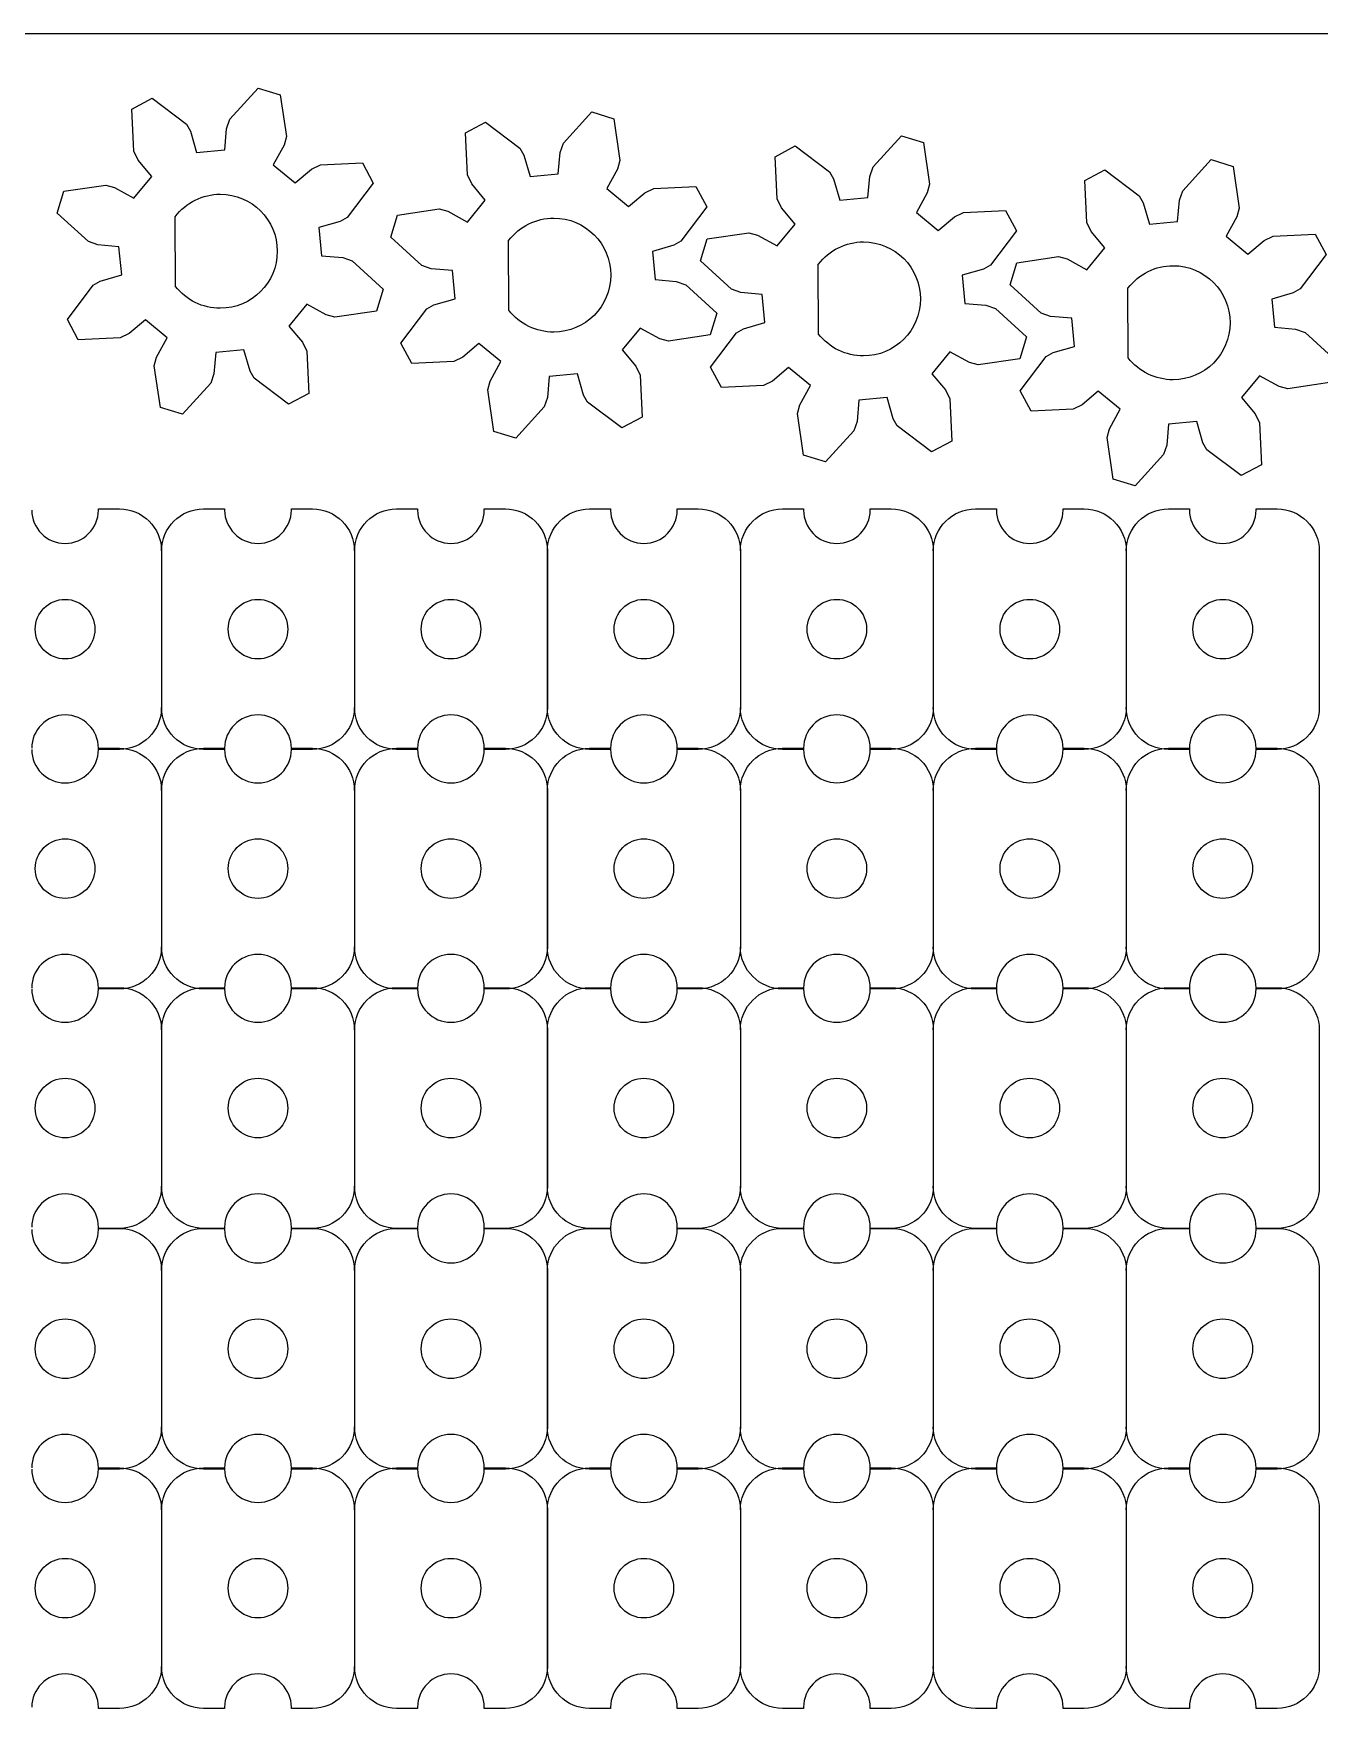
# Model space of a CAD drawing. Header units: millimetres. Extents: x 0 to 610, y -305 to 0.
# Drawn here: x 49.6 to 103.6, y -70.3 to 0 of the extents above; entities that cross this region are included whole.
import ezdxf

# ---------------------------------------------------------------- set-up
doc = ezdxf.new("R2010")
doc.units = ezdxf.units.MM
doc.layers.add('Cuts', color=1, linetype='Continuous', lineweight=25, true_color=0xff0000)
doc.layers.add('laser bed referance', color=3, linetype='Continuous', lineweight=25, true_color=0x00ff00)

msp = doc.modelspace()

# ---------------------------------------------------------------- linework, layer by layer
at = {"layer": 'Cuts', "color": 1, "lineweight": 25, "true_color": 0xff0000}
for points in [[(55.825, -15.982), (54.904, -15.7), (54.643, -13.949), (54.743, -13.586), (55.193, -12.767), (54.277, -12.011), (53.594, -12.585), (53.218, -12.768), (51.452, -12.851), (51, -12), (52.087, -10.56), (52.382, -10.391), (53.279, -10.131), (53.165, -8.948), (52.276, -8.871), (51.882, -8.734), (50.574, -7.545), (50.856, -6.624), (52.607, -6.364), (52.971, -6.462), (53.789, -6.913), (54.544, -5.996), (53.971, -5.314), (53.789, -4.937), (53.705, -3.172), (54.557, -2.72), (55.997, -3.806), (56.165, -4.1), (56.425, -4.997), (57.608, -4.885), (57.685, -3.997), (57.822, -3.601), (59.012, -2.293), (59.932, -2.576), (60.192, -4.326), (60.094, -4.69), (59.643, -5.508), (60.56, -6.264), (61.243, -5.69), (61.619, -5.508), (63.385, -5.425), (63.836, -6.276), (62.75, -7.716), (62.455, -7.885), (61.558, -8.144), (61.671, -9.328), (62.56, -9.405), (62.955, -9.542), (64.262, -10.731), (63.98, -11.653), (62.229, -11.912), (61.866, -11.813), (61.048, -11.363), (60.292, -12.279), (60.865, -12.961), (61.047, -13.338), (61.131, -15.104), (60.28, -15.555), (58.839, -14.47), (58.671, -14.175), (58.412, -13.277), (57.228, -13.39), (57.152, -14.279), (57.014, -14.674), (55.825, -15.982), (55.825, -15.982)], [(69.825, -16.982), (68.904, -16.7), (68.643, -14.949), (68.743, -14.586), (69.193, -13.767), (68.277, -13.011), (67.594, -13.585), (67.218, -13.768), (65.452, -13.851), (65, -13), (66.087, -11.56), (66.382, -11.391), (67.279, -11.131), (67.165, -9.948), (66.276, -9.871), (65.882, -9.734), (64.574, -8.545), (64.856, -7.624), (66.607, -7.364), (66.971, -7.462), (67.789, -7.913), (68.544, -6.996), (67.971, -6.314), (67.789, -5.937), (67.705, -4.172), (68.557, -3.72), (69.997, -4.806), (70.165, -5.1), (70.425, -5.997), (71.608, -5.885), (71.685, -4.997), (71.822, -4.601), (73.012, -3.293), (73.932, -3.576), (74.192, -5.326), (74.094, -5.69), (73.643, -6.508), (74.56, -7.264), (75.243, -6.69), (75.619, -6.508), (77.385, -6.425), (77.836, -7.276), (76.75, -8.716), (76.455, -8.885), (75.558, -9.144), (75.671, -10.328), (76.56, -10.405), (76.955, -10.542), (78.262, -11.731), (77.98, -12.653), (76.229, -12.912), (75.866, -12.813), (75.048, -12.363), (74.292, -13.279), (74.865, -13.961), (75.047, -14.338), (75.131, -16.104), (74.28, -16.555), (72.839, -15.47), (72.671, -15.175), (72.412, -14.277), (71.228, -14.39), (71.152, -15.279), (71.014, -15.674), (69.825, -16.982), (69.825, -16.982)], [(82.825, -17.982), (81.904, -17.7), (81.643, -15.949), (81.743, -15.586), (82.193, -14.767), (81.277, -14.011), (80.594, -14.585), (80.218, -14.768), (78.452, -14.851), (78, -14), (79.087, -12.56), (79.382, -12.391), (80.279, -12.131), (80.165, -10.948), (79.276, -10.871), (78.882, -10.734), (77.574, -9.545), (77.856, -8.624), (79.607, -8.364), (79.971, -8.462), (80.789, -8.913), (81.544, -7.996), (80.971, -7.314), (80.789, -6.937), (80.705, -5.172), (81.557, -4.72), (82.997, -5.806), (83.165, -6.1), (83.425, -6.997), (84.608, -6.885), (84.685, -5.997), (84.822, -5.601), (86.012, -4.293), (86.932, -4.576), (87.192, -6.326), (87.094, -6.69), (86.643, -7.508), (87.56, -8.264), (88.243, -7.69), (88.619, -7.508), (90.385, -7.425), (90.836, -8.276), (89.75, -9.716), (89.455, -9.885), (88.558, -10.144), (88.671, -11.328), (89.56, -11.405), (89.955, -11.542), (91.262, -12.731), (90.98, -13.653), (89.229, -13.912), (88.866, -13.813), (88.048, -13.363), (87.292, -14.279), (87.865, -14.961), (88.047, -15.338), (88.131, -17.104), (87.28, -17.555), (85.839, -16.47), (85.671, -16.175), (85.412, -15.277), (84.228, -15.39), (84.152, -16.279), (84.014, -16.674), (82.825, -17.982), (82.825, -17.982)], [(95.825, -18.982), (94.904, -18.7), (94.643, -16.949), (94.743, -16.586), (95.193, -15.767), (94.277, -15.011), (93.594, -15.585), (93.218, -15.768), (91.452, -15.851), (91, -15), (92.087, -13.56), (92.382, -13.391), (93.279, -13.131), (93.165, -11.948), (92.276, -11.871), (91.882, -11.734), (90.574, -10.545), (90.856, -9.624), (92.607, -9.364), (92.971, -9.462), (93.789, -9.913), (94.544, -8.996), (93.971, -8.314), (93.789, -7.937), (93.705, -6.172), (94.557, -5.72), (95.997, -6.806), (96.165, -7.1), (96.425, -7.997), (97.608, -7.885), (97.685, -6.997), (97.822, -6.601), (99.012, -5.293), (99.932, -5.576), (100.192, -7.326), (100.094, -7.69), (99.643, -8.508), (100.56, -9.264), (101.243, -8.69), (101.619, -8.508), (103.385, -8.425), (103.836, -9.276), (102.75, -10.716), (102.455, -10.885), (101.558, -11.144), (101.671, -12.328), (102.56, -12.405), (102.955, -12.542), (104.262, -13.731)], [(55.531, -10.612), (55.523, -7.692)], [(69.531, -11.612), (69.523, -8.692)], [(82.531, -12.612), (82.523, -9.692)], [(95.531, -13.612), (95.523, -10.692)], [(103.98, -14.653), (102.229, -14.912), (101.866, -14.813), (101.048, -14.363), (100.292, -15.279), (100.865, -15.961), (101.047, -16.338), (101.131, -18.104), (100.28, -18.555), (98.839, -17.47), (98.671, -17.175), (98.412, -16.277), (97.228, -16.39), (97.152, -17.279), (97.014, -17.674), (95.825, -18.982), (95.825, -18.982)], [(52.301, -19.999), (52.301, -19.95), (53.185, -19.95)], [(56.718, -19.95), (57.601, -19.95), (57.601, -19.999)], [(60.401, -19.999), (60.401, -19.95), (61.285, -19.95)], [(64.818, -19.95), (65.701, -19.95), (65.701, -19.999)], [(68.502, -19.999), (68.502, -19.95), (69.385, -19.95)], [(72.917, -19.95), (73.8, -19.95), (73.8, -19.999)], [(76.601, -19.999), (76.601, -19.95), (77.484, -19.95)], [(81.017, -19.949), (81.901, -19.949), (81.901, -19.999)], [(84.701, -19.999), (84.701, -19.949), (85.585, -19.949)], [(89.118, -19.949), (90.001, -19.949), (90.001, -19.999)], [(92.801, -19.999), (92.801, -19.949), (93.685, -19.949)], [(97.218, -19.949), (98.101, -19.949), (98.101, -19.999)], [(100.901, -19.999), (100.901, -19.949), (101.785, -19.949)], [(54.951, -21.716), (54.951, -28.282)], [(63.052, -21.716), (63.052, -28.282)], [(71.151, -21.716), (71.151, -28.282)], [(71.151, -28.282), (71.151, -21.716)], [(79.251, -21.716), (79.251, -28.282)], [(87.351, -21.716), (87.351, -28.281)], [(95.451, -21.716), (95.451, -28.281)], [(103.551, -21.716), (103.551, -28.281)], [(53.185, -30.049), (52.301, -30.049), (52.301, -29.999)], [(52.301, -30.049), (52.301, -29.999), (53.185, -29.999)], [(57.601, -29.999), (57.601, -30.049), (56.718, -30.049)], [(56.718, -29.999), (57.601, -29.999), (57.601, -30.049)], [(61.285, -30.049), (60.401, -30.049), (60.401, -29.999)], [(60.401, -30.049), (60.401, -29.999), (61.285, -29.999)], [(65.701, -29.999), (65.701, -30.049), (64.818, -30.049)], [(64.818, -29.999), (65.701, -29.999), (65.701, -30.049)], [(69.385, -30.049), (68.502, -30.049), (68.502, -29.999)], [(68.502, -30.049), (68.502, -29.999), (69.385, -29.999)], [(73.8, -29.999), (73.8, -30.049), (72.917, -30.049)], [(72.917, -29.999), (73.8, -29.999), (73.8, -30.049)], [(77.484, -30.049), (76.601, -30.049), (76.601, -29.999)], [(76.601, -30.049), (76.601, -29.999), (77.484, -29.999)], [(81.901, -29.999), (81.901, -30.049), (81.017, -30.049)], [(81.017, -29.999), (81.901, -29.999), (81.901, -30.049)], [(85.585, -30.049), (84.701, -30.049), (84.701, -29.999)], [(84.701, -30.049), (84.701, -29.999), (85.585, -29.999)], [(90.001, -29.999), (90.001, -30.049), (89.118, -30.049)], [(89.118, -29.999), (90.001, -29.999), (90.001, -30.049)], [(93.685, -30.049), (92.801, -30.049), (92.801, -29.999)], [(92.801, -30.049), (92.801, -29.999), (93.685, -29.999)], [(98.101, -29.999), (98.101, -30.049), (97.218, -30.049)], [(97.218, -29.999), (98.101, -29.999), (98.101, -30.049)], [(101.785, -30.049), (100.901, -30.049), (100.901, -29.999)], [(100.901, -30.049), (100.901, -29.999), (101.785, -29.999)], [(54.951, -31.766), (54.951, -38.331)], [(63.052, -31.766), (63.052, -38.331)], [(71.151, -38.331), (71.151, -31.766)], [(71.151, -31.766), (71.151, -38.331)], [(79.251, -31.766), (79.251, -38.331)], [(87.351, -31.765), (87.351, -38.331)], [(95.451, -31.765), (95.451, -38.331)], [(103.551, -31.765), (103.551, -38.331)], [(53.185, -40.098), (52.301, -40.098), (52.301, -40.049)], [(52.301, -40.098), (52.301, -40.049), (53.185, -40.049)], [(57.601, -40.049), (57.601, -40.098), (56.718, -40.098)], [(56.718, -40.049), (57.601, -40.049), (57.601, -40.098)], [(61.285, -40.098), (60.401, -40.098), (60.401, -40.049)], [(60.401, -40.098), (60.401, -40.049), (61.285, -40.049)], [(65.701, -40.049), (65.701, -40.098), (64.818, -40.098)], [(64.818, -40.049), (65.701, -40.049), (65.701, -40.098)], [(69.385, -40.098), (68.502, -40.098), (68.502, -40.049)], [(68.502, -40.098), (68.502, -40.049), (69.385, -40.049)], [(73.8, -40.049), (73.8, -40.098), (72.917, -40.098)], [(72.917, -40.049), (73.8, -40.049), (73.8, -40.098)], [(77.484, -40.098), (76.601, -40.098), (76.601, -40.049)], [(76.601, -40.098), (76.601, -40.049), (77.484, -40.049)], [(81.901, -40.048), (81.901, -40.098), (81.017, -40.098)], [(81.017, -40.048), (81.901, -40.048), (81.901, -40.098)], [(85.585, -40.098), (84.701, -40.098), (84.701, -40.048)], [(84.701, -40.098), (84.701, -40.048), (85.585, -40.048)], [(90.001, -40.048), (90.001, -40.098), (89.118, -40.098)], [(89.118, -40.048), (90.001, -40.048), (90.001, -40.098)], [(93.685, -40.098), (92.801, -40.098), (92.801, -40.048)], [(92.801, -40.098), (92.801, -40.048), (93.685, -40.048)], [(98.101, -40.048), (98.101, -40.098), (97.218, -40.098)], [(97.218, -40.048), (98.101, -40.048), (98.101, -40.098)], [(101.785, -40.098), (100.901, -40.098), (100.901, -40.048)], [(100.901, -40.098), (100.901, -40.048), (101.785, -40.048)], [(54.951, -41.815), (54.951, -48.381)], [(63.052, -41.815), (63.052, -48.381)], [(71.151, -41.815), (71.151, -48.381)], [(71.151, -48.381), (71.151, -41.815)], [(79.251, -41.815), (79.251, -48.381)], [(87.351, -41.815), (87.351, -48.381)], [(95.451, -41.815), (95.451, -48.381)], [(103.551, -41.815), (103.551, -48.381)], [(53.185, -50.148), (52.301, -50.148), (52.301, -50.098)], [(52.301, -50.198), (52.301, -50.148), (53.185, -50.148)], [(57.601, -50.098), (57.601, -50.148), (56.718, -50.148)], [(56.718, -50.148), (57.601, -50.148), (57.601, -50.198)], [(61.285, -50.148), (60.401, -50.148), (60.401, -50.098)], [(60.401, -50.198), (60.401, -50.148), (61.285, -50.148)], [(65.701, -50.098), (65.701, -50.148), (64.818, -50.148)], [(64.818, -50.148), (65.701, -50.148), (65.701, -50.198)], [(69.385, -50.148), (68.502, -50.148), (68.502, -50.098)], [(68.502, -50.198), (68.502, -50.148), (69.385, -50.148)], [(73.8, -50.098), (73.8, -50.148), (72.917, -50.148)], [(72.917, -50.148), (73.8, -50.148), (73.8, -50.198)], [(77.484, -50.148), (76.601, -50.148), (76.601, -50.098)], [(76.601, -50.198), (76.601, -50.148), (77.484, -50.148)], [(81.901, -50.098), (81.901, -50.148), (81.017, -50.148)], [(81.017, -50.148), (81.901, -50.148), (81.901, -50.197)], [(85.585, -50.148), (84.701, -50.148), (84.701, -50.098)], [(84.701, -50.197), (84.701, -50.148), (85.585, -50.148)], [(90.001, -50.098), (90.001, -50.148), (89.118, -50.148)], [(89.118, -50.148), (90.001, -50.148), (90.001, -50.197)], [(93.685, -50.148), (92.801, -50.148), (92.801, -50.098)], [(92.801, -50.197), (92.801, -50.148), (93.685, -50.148)], [(98.101, -50.098), (98.101, -50.148), (97.218, -50.148)], [(97.218, -50.148), (98.101, -50.148), (98.101, -50.197)], [(101.785, -50.148), (100.901, -50.148), (100.901, -50.098)], [(100.901, -50.197), (100.901, -50.148), (101.785, -50.148)], [(54.951, -51.915), (54.951, -58.48)], [(63.052, -51.915), (63.052, -58.48)], [(71.151, -51.915), (71.151, -58.48)], [(71.151, -58.48), (71.151, -51.915)], [(79.251, -51.915), (79.251, -58.48)], [(87.351, -51.914), (87.351, -58.48)], [(95.451, -51.914), (95.451, -58.48)], [(103.551, -51.914), (103.551, -58.48)], [(53.185, -60.247), (52.301, -60.247), (52.301, -60.198)], [(52.301, -60.247), (52.301, -60.198), (53.185, -60.198)], [(57.601, -60.198), (57.601, -60.247), (56.718, -60.247)], [(56.718, -60.198), (57.601, -60.198), (57.601, -60.247)], [(61.285, -60.247), (60.401, -60.247), (60.401, -60.198)], [(60.401, -60.247), (60.401, -60.198), (61.285, -60.198)], [(65.701, -60.198), (65.701, -60.247), (64.818, -60.247)], [(64.818, -60.198), (65.701, -60.198), (65.701, -60.247)], [(69.385, -60.247), (68.502, -60.247), (68.502, -60.198)], [(68.502, -60.247), (68.502, -60.198), (69.385, -60.198)], [(73.8, -60.198), (73.8, -60.247), (72.917, -60.247)], [(72.917, -60.198), (73.8, -60.198), (73.8, -60.247)], [(77.484, -60.247), (76.601, -60.247), (76.601, -60.198)], [(76.601, -60.247), (76.601, -60.198), (77.484, -60.198)], [(81.901, -60.197), (81.901, -60.247), (81.017, -60.247)], [(81.017, -60.197), (81.901, -60.197), (81.901, -60.247)], [(85.585, -60.247), (84.701, -60.247), (84.701, -60.197)], [(84.701, -60.247), (84.701, -60.197), (85.585, -60.197)], [(90.001, -60.197), (90.001, -60.247), (89.118, -60.247)], [(89.118, -60.197), (90.001, -60.197), (90.001, -60.247)], [(93.685, -60.247), (92.801, -60.247), (92.801, -60.197)], [(92.801, -60.247), (92.801, -60.197), (93.685, -60.197)], [(98.101, -60.197), (98.101, -60.247), (97.218, -60.247)], [(97.218, -60.197), (98.101, -60.197), (98.101, -60.247)], [(101.785, -60.247), (100.901, -60.247), (100.901, -60.197)], [(100.901, -60.247), (100.901, -60.197), (101.785, -60.197)], [(54.951, -61.964), (54.951, -68.53)], [(63.052, -61.964), (63.052, -68.53)], [(71.151, -61.964), (71.151, -68.53)], [(71.151, -68.53), (71.151, -61.964)], [(79.251, -61.964), (79.251, -68.53)], [(87.351, -61.964), (87.351, -68.53)], [(95.451, -61.964), (95.451, -68.53)], [(103.551, -61.964), (103.551, -68.53)], [(53.185, -70.297), (52.301, -70.297), (52.301, -70.247)], [(57.601, -70.247), (57.601, -70.297), (56.718, -70.297)], [(61.285, -70.297), (60.401, -70.297), (60.401, -70.247)], [(65.701, -70.247), (65.701, -70.297), (64.818, -70.297)], [(69.385, -70.297), (68.502, -70.297), (68.502, -70.247)], [(73.8, -70.247), (73.8, -70.297), (72.917, -70.297)], [(77.484, -70.297), (76.601, -70.297), (76.601, -70.247)], [(81.901, -70.247), (81.901, -70.297), (81.017, -70.297)], [(85.585, -70.297), (84.701, -70.297), (84.701, -70.247)], [(90.001, -70.247), (90.001, -70.297), (89.118, -70.297)], [(93.685, -70.297), (92.801, -70.297), (92.801, -70.247)], [(98.101, -70.247), (98.101, -70.297), (97.218, -70.297)], [(101.785, -70.297), (100.901, -70.297), (100.901, -70.247)]]:
    msp.add_lwpolyline(points, dxfattribs=at)
for points in [[(55.523, -7.692), (55.99, -7.08), (56.677, -6.745), (57.416, -6.745)], [(57.416, -6.745), (58.735, -6.745), (59.81, -7.819), (59.81, -9.138)], [(69.523, -8.692), (69.99, -8.08), (70.677, -7.745), (71.416, -7.745)], [(71.416, -7.745), (72.735, -7.745), (73.81, -8.819), (73.81, -10.138)], [(59.81, -9.138), (59.81, -10.458), (58.736, -11.532), (57.416, -11.532)], [(82.523, -9.692), (82.99, -9.08), (83.677, -8.745), (84.416, -8.745)], [(84.416, -8.745), (85.735, -8.745), (86.81, -9.819), (86.81, -11.138)], [(95.523, -10.692), (95.99, -10.08), (96.677, -9.745), (97.416, -9.745)], [(97.416, -9.745), (98.735, -9.745), (99.81, -10.819), (99.81, -12.138)], [(73.81, -10.138), (73.81, -11.458), (72.736, -12.532), (71.416, -12.532)], [(57.416, -11.532), (56.677, -11.532), (55.99, -11.196), (55.531, -10.612)], [(86.81, -11.138), (86.81, -12.458), (85.736, -13.532), (84.416, -13.532)], [(71.416, -12.532), (70.677, -12.532), (69.99, -12.196), (69.531, -11.612)], [(84.416, -13.532), (83.677, -13.532), (82.99, -13.196), (82.531, -12.612)], [(99.81, -12.138), (99.81, -13.458), (98.736, -14.532), (97.416, -14.532)], [(97.416, -14.532), (96.677, -14.532), (95.99, -14.196), (95.531, -13.612)], [(49.501, -19.999), (49.501, -20.771), (50.129, -21.399), (50.902, -21.399)], [(50.902, -21.399), (51.674, -21.399), (52.301, -20.771), (52.301, -19.999)], [(53.185, -19.95), (54.158, -19.95), (54.951, -20.742), (54.951, -21.716)], [(54.951, -21.716), (54.951, -20.742), (55.744, -19.95), (56.718, -19.95)], [(57.601, -19.999), (57.601, -20.771), (58.229, -21.399), (59.002, -21.399)], [(59.002, -21.399), (59.773, -21.399), (60.401, -20.771), (60.401, -19.999)], [(61.285, -19.95), (62.259, -19.95), (63.052, -20.742), (63.052, -21.716)], [(63.051, -21.716), (63.051, -20.742), (63.844, -19.95), (64.818, -19.95)], [(65.701, -19.999), (65.701, -20.771), (66.329, -21.399), (67.102, -21.399)], [(67.102, -21.399), (67.873, -21.399), (68.502, -20.771), (68.502, -19.999)], [(69.385, -19.95), (70.359, -19.95), (71.151, -20.742), (71.151, -21.716)], [(71.151, -21.716), (71.151, -20.742), (71.943, -19.95), (72.917, -19.95)], [(73.8, -19.999), (73.8, -20.771), (74.429, -21.399), (75.201, -21.399)], [(75.201, -21.399), (75.973, -21.399), (76.601, -20.771), (76.601, -19.999)], [(77.484, -19.95), (78.458, -19.95), (79.251, -20.742), (79.251, -21.716)], [(79.251, -21.716), (79.251, -20.742), (80.044, -19.949), (81.017, -19.949)], [(81.901, -19.999), (81.901, -20.771), (82.529, -21.399), (83.301, -21.399)], [(83.301, -21.399), (84.074, -21.399), (84.701, -20.771), (84.701, -19.999)], [(85.585, -19.949), (86.558, -19.949), (87.351, -20.742), (87.351, -21.716)], [(87.351, -21.716), (87.351, -20.742), (88.144, -19.949), (89.118, -19.949)], [(90.001, -19.999), (90.001, -20.771), (90.629, -21.399), (91.401, -21.399)], [(91.401, -21.399), (92.173, -21.399), (92.801, -20.771), (92.801, -19.999)], [(93.685, -19.949), (94.658, -19.949), (95.451, -20.742), (95.451, -21.716)], [(95.451, -21.716), (95.451, -20.742), (96.244, -19.949), (97.218, -19.949)], [(98.101, -19.999), (98.101, -20.771), (98.729, -21.399), (99.502, -21.399)], [(99.502, -21.399), (100.273, -21.399), (100.901, -20.771), (100.901, -19.999)], [(101.785, -19.949), (102.758, -19.949), (103.551, -20.742), (103.551, -21.716)], [(49.651, -24.999), (49.651, -24.309), (50.21, -23.749), (50.901, -23.749)], [(50.901, -23.749), (51.591, -23.749), (52.151, -24.309), (52.151, -24.999)], [(57.751, -24.999), (57.751, -24.309), (58.31, -23.749), (59.001, -23.749)], [(59.001, -23.749), (59.691, -23.749), (60.25, -24.309), (60.25, -24.999)], [(65.852, -24.999), (65.852, -24.309), (66.411, -23.749), (67.101, -23.749)], [(67.101, -23.749), (67.791, -23.749), (68.351, -24.309), (68.351, -24.999)], [(73.951, -24.999), (73.951, -24.309), (74.51, -23.749), (75.201, -23.749)], [(75.201, -23.749), (75.891, -23.749), (76.45, -24.309), (76.45, -24.999)], [(82.051, -24.999), (82.051, -24.309), (82.61, -23.749), (83.301, -23.749)], [(83.301, -23.749), (83.991, -23.749), (84.551, -24.309), (84.551, -24.999)], [(90.151, -24.999), (90.151, -24.309), (90.71, -23.749), (91.401, -23.749)], [(91.401, -23.749), (92.091, -23.749), (92.65, -24.309), (92.65, -24.999)], [(98.251, -24.999), (98.251, -24.309), (98.811, -23.749), (99.501, -23.749)], [(99.501, -23.749), (100.191, -23.749), (100.751, -24.309), (100.751, -24.999)], [(50.901, -26.249), (50.21, -26.249), (49.651, -25.69), (49.651, -24.999)], [(52.151, -24.999), (52.151, -25.69), (51.591, -26.249), (50.901, -26.249)], [(59.001, -26.249), (58.31, -26.249), (57.751, -25.69), (57.751, -24.999)], [(60.25, -24.999), (60.25, -25.69), (59.691, -26.249), (59.001, -26.249)], [(67.101, -26.249), (66.411, -26.249), (65.852, -25.69), (65.852, -24.999)], [(68.351, -24.999), (68.351, -25.69), (67.791, -26.249), (67.101, -26.249)], [(75.201, -26.249), (74.51, -26.249), (73.951, -25.689), (73.951, -24.999)], [(76.45, -24.999), (76.45, -25.689), (75.891, -26.249), (75.201, -26.249)], [(83.301, -26.249), (82.61, -26.249), (82.051, -25.689), (82.051, -24.999)], [(84.551, -24.999), (84.551, -25.689), (83.991, -26.249), (83.301, -26.249)], [(91.401, -26.249), (90.71, -26.249), (90.151, -25.689), (90.151, -24.999)], [(92.65, -24.999), (92.65, -25.689), (92.091, -26.249), (91.401, -26.249)], [(99.501, -26.249), (98.811, -26.249), (98.251, -25.689), (98.251, -24.999)], [(100.751, -24.999), (100.751, -25.689), (100.191, -26.249), (99.501, -26.249)], [(50.902, -28.599), (50.129, -28.599), (49.501, -29.227), (49.501, -29.999)], [(52.301, -29.999), (52.301, -29.227), (51.674, -28.599), (50.902, -28.599)], [(54.951, -28.282), (54.951, -29.256), (54.158, -30.049), (53.185, -30.049)], [(56.718, -30.049), (55.744, -30.049), (54.951, -29.256), (54.951, -28.282)], [(59.002, -28.599), (58.23, -28.599), (57.601, -29.227), (57.601, -29.999)], [(60.401, -29.999), (60.401, -29.227), (59.773, -28.599), (59.002, -28.599)], [(63.052, -28.282), (63.052, -29.256), (62.259, -30.049), (61.285, -30.049)], [(64.818, -30.049), (63.844, -30.049), (63.051, -29.256), (63.051, -28.282)], [(67.102, -28.599), (66.329, -28.599), (65.701, -29.227), (65.701, -29.999)], [(68.502, -29.999), (68.502, -29.227), (67.873, -28.599), (67.102, -28.599)], [(71.151, -28.282), (71.151, -29.256), (70.359, -30.049), (69.385, -30.049)], [(72.917, -30.049), (71.943, -30.049), (71.151, -29.256), (71.151, -28.282)], [(75.201, -28.599), (74.429, -28.599), (73.8, -29.227), (73.8, -29.999)], [(76.601, -29.999), (76.601, -29.227), (75.973, -28.599), (75.201, -28.599)], [(79.251, -28.282), (79.251, -29.256), (78.458, -30.049), (77.484, -30.049)], [(81.017, -30.049), (80.044, -30.049), (79.251, -29.255), (79.251, -28.281)], [(83.301, -28.599), (82.529, -28.599), (81.901, -29.226), (81.901, -29.999)], [(84.701, -29.999), (84.701, -29.227), (84.074, -28.599), (83.301, -28.599)], [(87.351, -28.281), (87.351, -29.255), (86.558, -30.049), (85.585, -30.049)], [(89.118, -30.049), (88.144, -30.049), (87.351, -29.255), (87.351, -28.281)], [(91.401, -28.599), (90.63, -28.599), (90.001, -29.226), (90.001, -29.999)], [(92.801, -29.999), (92.801, -29.227), (92.173, -28.599), (91.401, -28.599)], [(95.451, -28.281), (95.451, -29.255), (94.658, -30.049), (93.685, -30.049)], [(97.218, -30.049), (96.244, -30.049), (95.451, -29.255), (95.451, -28.281)], [(99.502, -28.599), (98.729, -28.599), (98.101, -29.226), (98.101, -29.999)], [(100.901, -29.999), (100.901, -29.227), (100.273, -28.599), (99.502, -28.599)], [(103.551, -28.281), (103.551, -29.255), (102.758, -30.049), (101.785, -30.049)], [(49.501, -30.049), (49.501, -30.821), (50.129, -31.449), (50.902, -31.449)], [(50.902, -31.449), (51.674, -31.449), (52.301, -30.821), (52.301, -30.049)], [(53.185, -29.999), (54.158, -29.999), (54.951, -30.791), (54.951, -31.766)], [(54.951, -31.766), (54.951, -30.791), (55.744, -29.999), (56.718, -29.999)], [(57.601, -30.049), (57.601, -30.821), (58.229, -31.449), (59.002, -31.449)], [(59.002, -31.449), (59.773, -31.449), (60.401, -30.821), (60.401, -30.049)], [(61.285, -29.999), (62.259, -29.999), (63.052, -30.791), (63.052, -31.766)], [(63.051, -31.766), (63.051, -30.791), (63.844, -29.999), (64.818, -29.999)], [(65.701, -30.049), (65.701, -30.821), (66.329, -31.449), (67.102, -31.449)], [(67.102, -31.449), (67.873, -31.449), (68.502, -30.821), (68.502, -30.049)], [(69.385, -29.999), (70.359, -29.999), (71.151, -30.791), (71.151, -31.766)], [(71.151, -31.766), (71.151, -30.791), (71.943, -29.999), (72.917, -29.999)], [(73.8, -30.049), (73.8, -30.821), (74.429, -31.449), (75.201, -31.449)], [(75.201, -31.449), (75.973, -31.449), (76.601, -30.821), (76.601, -30.049)], [(77.484, -29.999), (78.458, -29.999), (79.251, -30.791), (79.251, -31.766)], [(79.251, -31.765), (79.251, -30.791), (80.044, -29.999), (81.017, -29.999)], [(81.901, -30.049), (81.901, -30.82), (82.529, -31.448), (83.301, -31.448)], [(83.301, -31.448), (84.074, -31.448), (84.701, -30.82), (84.701, -30.049)], [(85.585, -29.999), (86.558, -29.999), (87.351, -30.791), (87.351, -31.765)], [(87.351, -31.765), (87.351, -30.791), (88.144, -29.999), (89.118, -29.999)], [(90.001, -30.049), (90.001, -30.82), (90.629, -31.448), (91.401, -31.448)], [(91.401, -31.448), (92.173, -31.448), (92.801, -30.82), (92.801, -30.049)], [(93.685, -29.999), (94.658, -29.999), (95.451, -30.791), (95.451, -31.765)], [(95.451, -31.765), (95.451, -30.791), (96.244, -29.999), (97.218, -29.999)], [(98.101, -30.049), (98.101, -30.82), (98.729, -31.448), (99.502, -31.448)], [(99.502, -31.448), (100.273, -31.448), (100.901, -30.82), (100.901, -30.049)], [(101.785, -29.999), (102.758, -29.999), (103.551, -30.791), (103.551, -31.765)], [(49.651, -35.049), (49.651, -34.359), (50.21, -33.799), (50.901, -33.799)], [(50.901, -33.799), (51.591, -33.799), (52.151, -34.359), (52.151, -35.049)], [(57.751, -35.049), (57.751, -34.359), (58.31, -33.799), (59.001, -33.799)], [(59.001, -33.799), (59.691, -33.799), (60.25, -34.359), (60.25, -35.049)], [(65.852, -35.049), (65.852, -34.359), (66.411, -33.799), (67.101, -33.799)], [(67.101, -33.799), (67.791, -33.799), (68.351, -34.359), (68.351, -35.049)], [(73.951, -35.048), (73.951, -34.358), (74.51, -33.799), (75.201, -33.799)], [(75.201, -33.799), (75.891, -33.799), (76.45, -34.358), (76.45, -35.048)], [(82.051, -35.048), (82.051, -34.358), (82.61, -33.799), (83.301, -33.799)], [(83.301, -33.799), (83.991, -33.799), (84.551, -34.358), (84.551, -35.048)], [(90.151, -35.048), (90.151, -34.358), (90.71, -33.799), (91.401, -33.799)], [(91.401, -33.799), (92.091, -33.799), (92.65, -34.358), (92.65, -35.048)], [(98.251, -35.048), (98.251, -34.358), (98.811, -33.799), (99.501, -33.799)], [(99.501, -33.799), (100.191, -33.799), (100.751, -34.358), (100.751, -35.048)], [(50.901, -36.299), (50.21, -36.299), (49.651, -35.739), (49.651, -35.049)], [(52.151, -35.049), (52.151, -35.739), (51.591, -36.299), (50.901, -36.299)], [(59.001, -36.299), (58.31, -36.299), (57.751, -35.739), (57.751, -35.049)], [(60.25, -35.049), (60.25, -35.739), (59.691, -36.299), (59.001, -36.299)], [(67.101, -36.299), (66.411, -36.299), (65.852, -35.739), (65.852, -35.049)], [(68.351, -35.049), (68.351, -35.739), (67.791, -36.299), (67.101, -36.299)], [(75.201, -36.299), (74.51, -36.299), (73.951, -35.739), (73.951, -35.048)], [(76.45, -35.048), (76.45, -35.739), (75.891, -36.299), (75.201, -36.299)], [(83.301, -36.299), (82.61, -36.299), (82.051, -35.739), (82.051, -35.048)], [(84.551, -35.048), (84.551, -35.739), (83.991, -36.299), (83.301, -36.299)], [(91.401, -36.299), (90.71, -36.299), (90.151, -35.739), (90.151, -35.048)], [(92.65, -35.048), (92.65, -35.739), (92.091, -36.299), (91.401, -36.299)], [(99.501, -36.299), (98.811, -36.299), (98.251, -35.739), (98.251, -35.048)], [(100.751, -35.048), (100.751, -35.739), (100.191, -36.299), (99.501, -36.299)], [(50.902, -38.649), (50.129, -38.649), (49.501, -39.276), (49.501, -40.049)], [(52.301, -40.049), (52.301, -39.276), (51.674, -38.649), (50.902, -38.649)], [(54.951, -38.331), (54.951, -39.305), (54.158, -40.098), (53.185, -40.098)], [(56.718, -40.098), (55.744, -40.098), (54.951, -39.305), (54.951, -38.331)], [(59.002, -38.649), (58.23, -38.649), (57.601, -39.276), (57.601, -40.049)], [(60.401, -40.049), (60.401, -39.276), (59.773, -38.649), (59.002, -38.649)], [(63.052, -38.331), (63.052, -39.305), (62.259, -40.098), (61.285, -40.098)], [(64.818, -40.098), (63.844, -40.098), (63.051, -39.305), (63.051, -38.331)], [(67.102, -38.649), (66.329, -38.649), (65.701, -39.276), (65.701, -40.049)], [(68.502, -40.049), (68.502, -39.276), (67.873, -38.649), (67.102, -38.649)], [(71.151, -38.331), (71.151, -39.305), (70.359, -40.098), (69.385, -40.098)], [(72.917, -40.098), (71.943, -40.098), (71.151, -39.305), (71.151, -38.331)], [(75.201, -38.649), (74.429, -38.649), (73.8, -39.276), (73.8, -40.049)], [(76.601, -40.049), (76.601, -39.276), (75.973, -38.649), (75.201, -38.649)], [(79.251, -38.331), (79.251, -39.305), (78.458, -40.098), (77.484, -40.098)], [(81.017, -40.098), (80.044, -40.098), (79.251, -39.305), (79.251, -38.331)], [(83.301, -38.648), (82.529, -38.648), (81.901, -39.276), (81.901, -40.048)], [(84.701, -40.048), (84.701, -39.276), (84.074, -38.648), (83.301, -38.648)], [(87.351, -38.331), (87.351, -39.305), (86.558, -40.098), (85.585, -40.098)], [(89.118, -40.098), (88.144, -40.098), (87.351, -39.305), (87.351, -38.331)], [(91.401, -38.648), (90.63, -38.648), (90.001, -39.276), (90.001, -40.048)], [(92.801, -40.048), (92.801, -39.276), (92.173, -38.648), (91.401, -38.648)], [(95.451, -38.331), (95.451, -39.305), (94.658, -40.098), (93.685, -40.098)], [(97.218, -40.098), (96.244, -40.098), (95.451, -39.305), (95.451, -38.331)], [(99.502, -38.648), (98.729, -38.648), (98.101, -39.276), (98.101, -40.048)], [(100.901, -40.048), (100.901, -39.276), (100.273, -38.648), (99.502, -38.648)], [(103.551, -38.331), (103.551, -39.305), (102.758, -40.098), (101.785, -40.098)], [(53.185, -40.049), (54.158, -40.049), (54.951, -40.841), (54.951, -41.815)], [(54.951, -41.815), (54.951, -40.841), (55.744, -40.049), (56.718, -40.049)], [(61.285, -40.049), (62.259, -40.049), (63.052, -40.841), (63.052, -41.815)], [(63.051, -41.815), (63.051, -40.841), (63.844, -40.049), (64.818, -40.049)], [(69.385, -40.049), (70.359, -40.049), (71.151, -40.841), (71.151, -41.815)], [(71.151, -41.815), (71.151, -40.841), (71.943, -40.049), (72.917, -40.049)], [(77.484, -40.049), (78.458, -40.049), (79.251, -40.841), (79.251, -41.815)], [(79.251, -41.815), (79.251, -40.841), (80.044, -40.048), (81.017, -40.048)], [(85.585, -40.048), (86.558, -40.048), (87.351, -40.841), (87.351, -41.815)], [(87.351, -41.815), (87.351, -40.841), (88.144, -40.048), (89.118, -40.048)], [(93.685, -40.048), (94.658, -40.048), (95.451, -40.841), (95.451, -41.815)], [(95.451, -41.815), (95.451, -40.841), (96.244, -40.048), (97.218, -40.048)], [(101.785, -40.048), (102.758, -40.048), (103.551, -40.841), (103.551, -41.815)], [(49.501, -40.098), (49.501, -40.87), (50.129, -41.498), (50.902, -41.498)], [(50.902, -41.498), (51.674, -41.498), (52.301, -40.87), (52.301, -40.098)], [(57.601, -40.098), (57.601, -40.87), (58.229, -41.498), (59.002, -41.498)], [(59.002, -41.498), (59.773, -41.498), (60.401, -40.87), (60.401, -40.098)], [(65.701, -40.098), (65.701, -40.87), (66.329, -41.498), (67.102, -41.498)], [(67.102, -41.498), (67.873, -41.498), (68.502, -40.87), (68.502, -40.098)], [(73.8, -40.098), (73.8, -40.87), (74.429, -41.498), (75.201, -41.498)], [(75.201, -41.498), (75.973, -41.498), (76.601, -40.87), (76.601, -40.098)], [(81.901, -40.098), (81.901, -40.87), (82.529, -41.498), (83.301, -41.498)], [(83.301, -41.498), (84.074, -41.498), (84.701, -40.87), (84.701, -40.098)], [(90.001, -40.098), (90.001, -40.87), (90.629, -41.498), (91.401, -41.498)], [(91.401, -41.498), (92.173, -41.498), (92.801, -40.87), (92.801, -40.098)], [(98.101, -40.098), (98.101, -40.87), (98.729, -41.498), (99.502, -41.498)], [(99.502, -41.498), (100.273, -41.498), (100.901, -40.87), (100.901, -40.098)], [(49.651, -45.098), (49.651, -44.408), (50.21, -43.848), (50.901, -43.848)], [(50.901, -43.848), (51.591, -43.848), (52.151, -44.408), (52.151, -45.098)], [(57.751, -45.098), (57.751, -44.408), (58.31, -43.848), (59.001, -43.848)], [(59.001, -43.848), (59.691, -43.848), (60.25, -44.408), (60.25, -45.098)], [(65.852, -45.098), (65.852, -44.408), (66.411, -43.848), (67.101, -43.848)], [(67.101, -43.848), (67.791, -43.848), (68.351, -44.408), (68.351, -45.098)], [(73.951, -45.098), (73.951, -44.408), (74.51, -43.848), (75.201, -43.848)], [(75.201, -43.848), (75.891, -43.848), (76.45, -44.408), (76.45, -45.098)], [(82.051, -45.098), (82.051, -44.408), (82.61, -43.848), (83.301, -43.848)], [(83.301, -43.848), (83.991, -43.848), (84.551, -44.408), (84.551, -45.098)], [(90.151, -45.098), (90.151, -44.408), (90.71, -43.848), (91.401, -43.848)], [(91.401, -43.848), (92.091, -43.848), (92.65, -44.408), (92.65, -45.098)], [(98.251, -45.098), (98.251, -44.408), (98.811, -43.848), (99.501, -43.848)], [(99.501, -43.848), (100.191, -43.848), (100.751, -44.408), (100.751, -45.098)], [(50.901, -46.349), (50.21, -46.349), (49.651, -45.789), (49.651, -45.098)], [(52.151, -45.098), (52.151, -45.789), (51.591, -46.349), (50.901, -46.349)], [(59.001, -46.349), (58.31, -46.349), (57.751, -45.789), (57.751, -45.098)], [(60.25, -45.098), (60.25, -45.789), (59.691, -46.349), (59.001, -46.349)], [(67.101, -46.349), (66.411, -46.349), (65.852, -45.789), (65.852, -45.098)], [(68.351, -45.098), (68.351, -45.789), (67.791, -46.349), (67.101, -46.349)], [(75.201, -46.348), (74.51, -46.348), (73.951, -45.788), (73.951, -45.098)], [(76.45, -45.098), (76.45, -45.788), (75.891, -46.348), (75.201, -46.348)], [(83.301, -46.348), (82.61, -46.348), (82.051, -45.788), (82.051, -45.098)], [(84.551, -45.098), (84.551, -45.788), (83.991, -46.348), (83.301, -46.348)], [(91.401, -46.348), (90.71, -46.348), (90.151, -45.788), (90.151, -45.098)], [(92.65, -45.098), (92.65, -45.788), (92.091, -46.348), (91.401, -46.348)], [(99.501, -46.348), (98.811, -46.348), (98.251, -45.788), (98.251, -45.098)], [(100.751, -45.098), (100.751, -45.788), (100.191, -46.348), (99.501, -46.348)], [(54.951, -48.381), (54.951, -49.355), (54.158, -50.148), (53.185, -50.148)], [(56.718, -50.148), (55.744, -50.148), (54.951, -49.355), (54.951, -48.381)], [(63.052, -48.381), (63.052, -49.355), (62.259, -50.148), (61.285, -50.148)], [(64.818, -50.148), (63.844, -50.148), (63.051, -49.355), (63.051, -48.381)], [(71.151, -48.381), (71.151, -49.355), (70.359, -50.148), (69.385, -50.148)], [(72.917, -50.148), (71.943, -50.148), (71.151, -49.355), (71.151, -48.381)], [(79.251, -48.381), (79.251, -49.355), (78.458, -50.148), (77.484, -50.148)], [(81.017, -50.148), (80.044, -50.148), (79.251, -49.355), (79.251, -48.381)], [(87.351, -48.381), (87.351, -49.355), (86.558, -50.148), (85.585, -50.148)], [(89.118, -50.148), (88.144, -50.148), (87.351, -49.355), (87.351, -48.381)], [(95.451, -48.381), (95.451, -49.355), (94.658, -50.148), (93.685, -50.148)], [(97.218, -50.148), (96.244, -50.148), (95.451, -49.355), (95.451, -48.381)], [(103.551, -48.381), (103.551, -49.355), (102.758, -50.148), (101.785, -50.148)], [(50.902, -48.698), (50.129, -48.698), (49.501, -49.326), (49.501, -50.098)], [(52.301, -50.098), (52.301, -49.326), (51.674, -48.698), (50.902, -48.698)], [(59.002, -48.698), (58.23, -48.698), (57.601, -49.326), (57.601, -50.098)], [(60.401, -50.098), (60.401, -49.326), (59.773, -48.698), (59.002, -48.698)], [(67.102, -48.698), (66.329, -48.698), (65.701, -49.326), (65.701, -50.098)], [(68.502, -50.098), (68.502, -49.326), (67.873, -48.698), (67.102, -48.698)], [(75.201, -48.698), (74.429, -48.698), (73.8, -49.326), (73.8, -50.098)], [(76.601, -50.098), (76.601, -49.326), (75.973, -48.698), (75.201, -48.698)], [(83.301, -48.698), (82.529, -48.698), (81.901, -49.325), (81.901, -50.098)], [(84.701, -50.098), (84.701, -49.326), (84.074, -48.698), (83.301, -48.698)], [(91.401, -48.698), (90.63, -48.698), (90.001, -49.325), (90.001, -50.098)], [(92.801, -50.098), (92.801, -49.326), (92.173, -48.698), (91.401, -48.698)], [(99.502, -48.698), (98.729, -48.698), (98.101, -49.325), (98.101, -50.098)], [(100.901, -50.098), (100.901, -49.326), (100.273, -48.698), (99.502, -48.698)], [(49.501, -50.198), (49.501, -50.97), (50.129, -51.598), (50.902, -51.598)], [(50.902, -51.598), (51.674, -51.598), (52.301, -50.97), (52.301, -50.198)], [(53.185, -50.148), (54.158, -50.148), (54.951, -50.94), (54.951, -51.915)], [(54.951, -51.915), (54.951, -50.94), (55.744, -50.148), (56.718, -50.148)], [(57.601, -50.198), (57.601, -50.97), (58.229, -51.598), (59.002, -51.598)], [(59.002, -51.598), (59.773, -51.598), (60.401, -50.97), (60.401, -50.198)], [(61.285, -50.148), (62.259, -50.148), (63.052, -50.94), (63.052, -51.915)], [(63.051, -51.915), (63.051, -50.94), (63.844, -50.148), (64.818, -50.148)], [(65.701, -50.198), (65.701, -50.97), (66.329, -51.598), (67.102, -51.598)], [(67.102, -51.598), (67.873, -51.598), (68.502, -50.97), (68.502, -50.198)], [(69.385, -50.148), (70.359, -50.148), (71.151, -50.94), (71.151, -51.915)], [(71.151, -51.915), (71.151, -50.94), (71.943, -50.148), (72.917, -50.148)], [(73.8, -50.198), (73.8, -50.97), (74.429, -51.598), (75.201, -51.598)], [(75.201, -51.598), (75.973, -51.598), (76.601, -50.97), (76.601, -50.198)], [(77.484, -50.148), (78.458, -50.148), (79.251, -50.94), (79.251, -51.915)], [(79.251, -51.914), (79.251, -50.94), (80.044, -50.148), (81.017, -50.148)], [(81.901, -50.197), (81.901, -50.969), (82.529, -51.597), (83.301, -51.597)], [(83.301, -51.597), (84.074, -51.597), (84.701, -50.969), (84.701, -50.197)], [(85.585, -50.148), (86.558, -50.148), (87.351, -50.94), (87.351, -51.914)], [(87.351, -51.914), (87.351, -50.94), (88.144, -50.148), (89.118, -50.148)], [(90.001, -50.197), (90.001, -50.969), (90.629, -51.597), (91.401, -51.597)], [(91.401, -51.597), (92.173, -51.597), (92.801, -50.969), (92.801, -50.197)], [(93.685, -50.148), (94.658, -50.148), (95.451, -50.94), (95.451, -51.914)], [(95.451, -51.914), (95.451, -50.94), (96.244, -50.148), (97.218, -50.148)], [(98.101, -50.197), (98.101, -50.969), (98.729, -51.597), (99.502, -51.597)], [(99.502, -51.597), (100.273, -51.597), (100.901, -50.969), (100.901, -50.197)], [(101.785, -50.148), (102.758, -50.148), (103.551, -50.94), (103.551, -51.914)], [(49.651, -55.198), (49.651, -54.508), (50.21, -53.948), (50.901, -53.948)], [(50.901, -53.948), (51.591, -53.948), (52.151, -54.508), (52.151, -55.198)], [(57.751, -55.198), (57.751, -54.508), (58.31, -53.948), (59.001, -53.948)], [(59.001, -53.948), (59.691, -53.948), (60.25, -54.508), (60.25, -55.198)], [(65.852, -55.198), (65.852, -54.508), (66.411, -53.948), (67.101, -53.948)], [(67.101, -53.948), (67.791, -53.948), (68.351, -54.508), (68.351, -55.198)], [(73.951, -55.197), (73.951, -54.507), (74.51, -53.947), (75.201, -53.947)], [(75.201, -53.947), (75.891, -53.947), (76.45, -54.507), (76.45, -55.197)], [(82.051, -55.197), (82.051, -54.507), (82.61, -53.947), (83.301, -53.947)], [(83.301, -53.947), (83.991, -53.947), (84.551, -54.507), (84.551, -55.197)], [(90.151, -55.197), (90.151, -54.507), (90.71, -53.947), (91.401, -53.947)], [(91.401, -53.947), (92.091, -53.947), (92.65, -54.507), (92.65, -55.197)], [(98.251, -55.197), (98.251, -54.507), (98.811, -53.947), (99.501, -53.947)], [(99.501, -53.947), (100.191, -53.947), (100.751, -54.507), (100.751, -55.197)], [(50.901, -56.448), (50.21, -56.448), (49.651, -55.888), (49.651, -55.198)], [(52.151, -55.198), (52.151, -55.888), (51.591, -56.448), (50.901, -56.448)], [(59.001, -56.448), (58.31, -56.448), (57.751, -55.888), (57.751, -55.198)], [(60.25, -55.198), (60.25, -55.888), (59.691, -56.448), (59.001, -56.448)], [(67.101, -56.448), (66.411, -56.448), (65.852, -55.888), (65.852, -55.198)], [(68.351, -55.198), (68.351, -55.888), (67.791, -56.448), (67.101, -56.448)], [(75.201, -56.448), (74.51, -56.448), (73.951, -55.888), (73.951, -55.197)], [(76.45, -55.197), (76.45, -55.888), (75.891, -56.448), (75.201, -56.448)], [(83.301, -56.448), (82.61, -56.448), (82.051, -55.888), (82.051, -55.197)], [(84.551, -55.197), (84.551, -55.888), (83.991, -56.448), (83.301, -56.448)], [(91.401, -56.448), (90.71, -56.448), (90.151, -55.888), (90.151, -55.197)], [(92.65, -55.197), (92.65, -55.888), (92.091, -56.448), (91.401, -56.448)], [(99.501, -56.448), (98.811, -56.448), (98.251, -55.888), (98.251, -55.197)], [(100.751, -55.197), (100.751, -55.888), (100.191, -56.448), (99.501, -56.448)], [(50.902, -58.797), (50.129, -58.797), (49.501, -59.425), (49.501, -60.198)], [(52.301, -60.198), (52.301, -59.425), (51.674, -58.797), (50.902, -58.797)], [(54.951, -58.48), (54.951, -59.454), (54.158, -60.247), (53.185, -60.247)], [(56.718, -60.247), (55.744, -60.247), (54.951, -59.454), (54.951, -58.48)], [(59.002, -58.797), (58.23, -58.797), (57.601, -59.425), (57.601, -60.198)], [(60.401, -60.198), (60.401, -59.425), (59.773, -58.797), (59.002, -58.797)], [(63.052, -58.48), (63.052, -59.454), (62.259, -60.247), (61.285, -60.247)], [(64.818, -60.247), (63.844, -60.247), (63.051, -59.454), (63.051, -58.48)], [(67.102, -58.797), (66.329, -58.797), (65.701, -59.425), (65.701, -60.198)], [(68.502, -60.198), (68.502, -59.425), (67.873, -58.797), (67.102, -58.797)], [(71.151, -58.48), (71.151, -59.454), (70.359, -60.247), (69.385, -60.247)], [(72.917, -60.247), (71.943, -60.247), (71.151, -59.454), (71.151, -58.48)], [(75.201, -58.797), (74.429, -58.797), (73.8, -59.425), (73.8, -60.198)], [(76.601, -60.198), (76.601, -59.425), (75.973, -58.797), (75.201, -58.797)], [(79.251, -58.48), (79.251, -59.454), (78.458, -60.247), (77.484, -60.247)], [(81.017, -60.247), (80.044, -60.247), (79.251, -59.454), (79.251, -58.48)], [(83.301, -58.797), (82.529, -58.797), (81.901, -59.425), (81.901, -60.197)], [(84.701, -60.197), (84.701, -59.425), (84.074, -58.797), (83.301, -58.797)], [(87.351, -58.48), (87.351, -59.454), (86.558, -60.247), (85.585, -60.247)], [(89.118, -60.247), (88.144, -60.247), (87.351, -59.454), (87.351, -58.48)], [(91.401, -58.797), (90.63, -58.797), (90.001, -59.425), (90.001, -60.197)], [(92.801, -60.197), (92.801, -59.425), (92.173, -58.797), (91.401, -58.797)], [(95.451, -58.48), (95.451, -59.454), (94.658, -60.247), (93.685, -60.247)], [(97.218, -60.247), (96.244, -60.247), (95.451, -59.454), (95.451, -58.48)], [(99.502, -58.797), (98.729, -58.797), (98.101, -59.425), (98.101, -60.197)], [(100.901, -60.197), (100.901, -59.425), (100.273, -58.797), (99.502, -58.797)], [(103.551, -58.48), (103.551, -59.454), (102.758, -60.247), (101.785, -60.247)], [(49.501, -60.247), (49.501, -61.019), (50.129, -61.647), (50.902, -61.647)], [(50.902, -61.647), (51.674, -61.647), (52.301, -61.019), (52.301, -60.247)], [(53.185, -60.198), (54.158, -60.198), (54.951, -60.99), (54.951, -61.964)], [(54.951, -61.964), (54.951, -60.99), (55.744, -60.198), (56.718, -60.198)], [(57.601, -60.247), (57.601, -61.019), (58.229, -61.647), (59.002, -61.647)], [(59.002, -61.647), (59.773, -61.647), (60.401, -61.019), (60.401, -60.247)], [(61.285, -60.198), (62.259, -60.198), (63.052, -60.99), (63.052, -61.964)], [(63.051, -61.964), (63.051, -60.99), (63.844, -60.198), (64.818, -60.198)], [(65.701, -60.247), (65.701, -61.019), (66.329, -61.647), (67.102, -61.647)], [(67.102, -61.647), (67.873, -61.647), (68.502, -61.019), (68.502, -60.247)], [(69.385, -60.198), (70.359, -60.198), (71.151, -60.99), (71.151, -61.964)], [(71.151, -61.964), (71.151, -60.99), (71.943, -60.198), (72.917, -60.198)], [(73.8, -60.247), (73.8, -61.019), (74.429, -61.647), (75.201, -61.647)], [(75.201, -61.647), (75.973, -61.647), (76.601, -61.019), (76.601, -60.247)], [(77.484, -60.198), (78.458, -60.198), (79.251, -60.99), (79.251, -61.964)], [(79.251, -61.964), (79.251, -60.99), (80.044, -60.197), (81.017, -60.197)], [(81.901, -60.247), (81.901, -61.019), (82.529, -61.647), (83.301, -61.647)], [(83.301, -61.647), (84.074, -61.647), (84.701, -61.019), (84.701, -60.247)], [(85.585, -60.197), (86.558, -60.197), (87.351, -60.99), (87.351, -61.964)], [(87.351, -61.964), (87.351, -60.99), (88.144, -60.197), (89.118, -60.197)], [(90.001, -60.247), (90.001, -61.019), (90.629, -61.647), (91.401, -61.647)], [(91.401, -61.647), (92.173, -61.647), (92.801, -61.019), (92.801, -60.247)], [(93.685, -60.197), (94.658, -60.197), (95.451, -60.99), (95.451, -61.964)], [(95.451, -61.964), (95.451, -60.99), (96.244, -60.197), (97.218, -60.197)], [(98.101, -60.247), (98.101, -61.019), (98.729, -61.647), (99.502, -61.647)], [(99.502, -61.647), (100.273, -61.647), (100.901, -61.019), (100.901, -60.247)], [(101.785, -60.197), (102.758, -60.197), (103.551, -60.99), (103.551, -61.964)], [(49.651, -65.247), (49.651, -64.557), (50.21, -63.997), (50.901, -63.997)], [(50.901, -63.997), (51.591, -63.997), (52.151, -64.557), (52.151, -65.247)], [(57.751, -65.247), (57.751, -64.557), (58.31, -63.997), (59.001, -63.997)], [(59.001, -63.997), (59.691, -63.997), (60.25, -64.557), (60.25, -65.247)], [(65.852, -65.247), (65.852, -64.557), (66.411, -63.997), (67.101, -63.997)], [(67.101, -63.997), (67.791, -63.997), (68.351, -64.557), (68.351, -65.247)], [(73.951, -65.247), (73.951, -64.557), (74.51, -63.997), (75.201, -63.997)], [(75.201, -63.997), (75.891, -63.997), (76.45, -64.557), (76.45, -65.247)], [(82.051, -65.247), (82.051, -64.557), (82.61, -63.997), (83.301, -63.997)], [(83.301, -63.997), (83.991, -63.997), (84.551, -64.557), (84.551, -65.247)], [(90.151, -65.247), (90.151, -64.557), (90.71, -63.997), (91.401, -63.997)], [(91.401, -63.997), (92.091, -63.997), (92.65, -64.557), (92.65, -65.247)], [(98.251, -65.247), (98.251, -64.557), (98.811, -63.997), (99.501, -63.997)], [(99.501, -63.997), (100.191, -63.997), (100.751, -64.557), (100.751, -65.247)], [(50.901, -66.498), (50.21, -66.498), (49.651, -65.938), (49.651, -65.247)], [(52.151, -65.247), (52.151, -65.938), (51.591, -66.498), (50.901, -66.498)], [(59.001, -66.498), (58.31, -66.498), (57.751, -65.938), (57.751, -65.247)], [(60.25, -65.247), (60.25, -65.938), (59.691, -66.498), (59.001, -66.498)], [(67.101, -66.498), (66.411, -66.498), (65.852, -65.938), (65.852, -65.247)], [(68.351, -65.247), (68.351, -65.938), (67.791, -66.498), (67.101, -66.498)], [(75.201, -66.497), (74.51, -66.497), (73.951, -65.937), (73.951, -65.247)], [(76.45, -65.247), (76.45, -65.937), (75.891, -66.497), (75.201, -66.497)], [(83.301, -66.497), (82.61, -66.497), (82.051, -65.937), (82.051, -65.247)], [(84.551, -65.247), (84.551, -65.937), (83.991, -66.497), (83.301, -66.497)], [(91.401, -66.497), (90.71, -66.497), (90.151, -65.937), (90.151, -65.247)], [(92.65, -65.247), (92.65, -65.937), (92.091, -66.497), (91.401, -66.497)], [(99.501, -66.497), (98.811, -66.497), (98.251, -65.937), (98.251, -65.247)], [(100.751, -65.247), (100.751, -65.937), (100.191, -66.497), (99.501, -66.497)], [(50.902, -68.847), (50.129, -68.847), (49.501, -69.475), (49.501, -70.247)], [(52.301, -70.247), (52.301, -69.475), (51.674, -68.847), (50.902, -68.847)], [(54.951, -68.53), (54.951, -69.504), (54.158, -70.297), (53.185, -70.297)], [(56.718, -70.297), (55.744, -70.297), (54.951, -69.504), (54.951, -68.53)], [(59.002, -68.847), (58.23, -68.847), (57.601, -69.475), (57.601, -70.247)], [(60.401, -70.247), (60.401, -69.475), (59.773, -68.847), (59.002, -68.847)], [(63.052, -68.53), (63.052, -69.504), (62.259, -70.297), (61.285, -70.297)], [(64.818, -70.297), (63.844, -70.297), (63.051, -69.504), (63.051, -68.53)], [(67.102, -68.847), (66.329, -68.847), (65.701, -69.475), (65.701, -70.247)], [(68.502, -70.247), (68.502, -69.475), (67.873, -68.847), (67.102, -68.847)], [(71.151, -68.53), (71.151, -69.504), (70.359, -70.297), (69.385, -70.297)], [(72.917, -70.297), (71.943, -70.297), (71.151, -69.504), (71.151, -68.53)], [(75.201, -68.847), (74.429, -68.847), (73.8, -69.475), (73.8, -70.247)], [(76.601, -70.247), (76.601, -69.475), (75.973, -68.847), (75.201, -68.847)], [(79.251, -68.53), (79.251, -69.504), (78.458, -70.297), (77.484, -70.297)], [(81.017, -70.297), (80.044, -70.297), (79.251, -69.504), (79.251, -68.53)], [(83.301, -68.847), (82.529, -68.847), (81.901, -69.474), (81.901, -70.247)], [(84.701, -70.247), (84.701, -69.475), (84.074, -68.847), (83.301, -68.847)], [(87.351, -68.53), (87.351, -69.504), (86.558, -70.297), (85.585, -70.297)], [(89.118, -70.297), (88.144, -70.297), (87.351, -69.504), (87.351, -68.53)], [(91.401, -68.847), (90.63, -68.847), (90.001, -69.474), (90.001, -70.247)], [(92.801, -70.247), (92.801, -69.475), (92.173, -68.847), (91.401, -68.847)], [(95.451, -68.53), (95.451, -69.504), (94.658, -70.297), (93.685, -70.297)], [(97.218, -70.297), (96.244, -70.297), (95.451, -69.504), (95.451, -68.53)], [(99.502, -68.847), (98.729, -68.847), (98.101, -69.474), (98.101, -70.247)], [(100.901, -70.247), (100.901, -69.475), (100.273, -68.847), (99.502, -68.847)], [(103.551, -68.53), (103.551, -69.504), (102.758, -70.297), (101.785, -70.297)]]:
    msp.add_open_spline(points, degree=3, dxfattribs=at)
at = {"layer": 'laser bed referance'}
for q in [(300, 0), (609.6, 0)]:
    msp.add_line((0, 0), q, dxfattribs=at)

doc.saveas('drawing.dxf')
